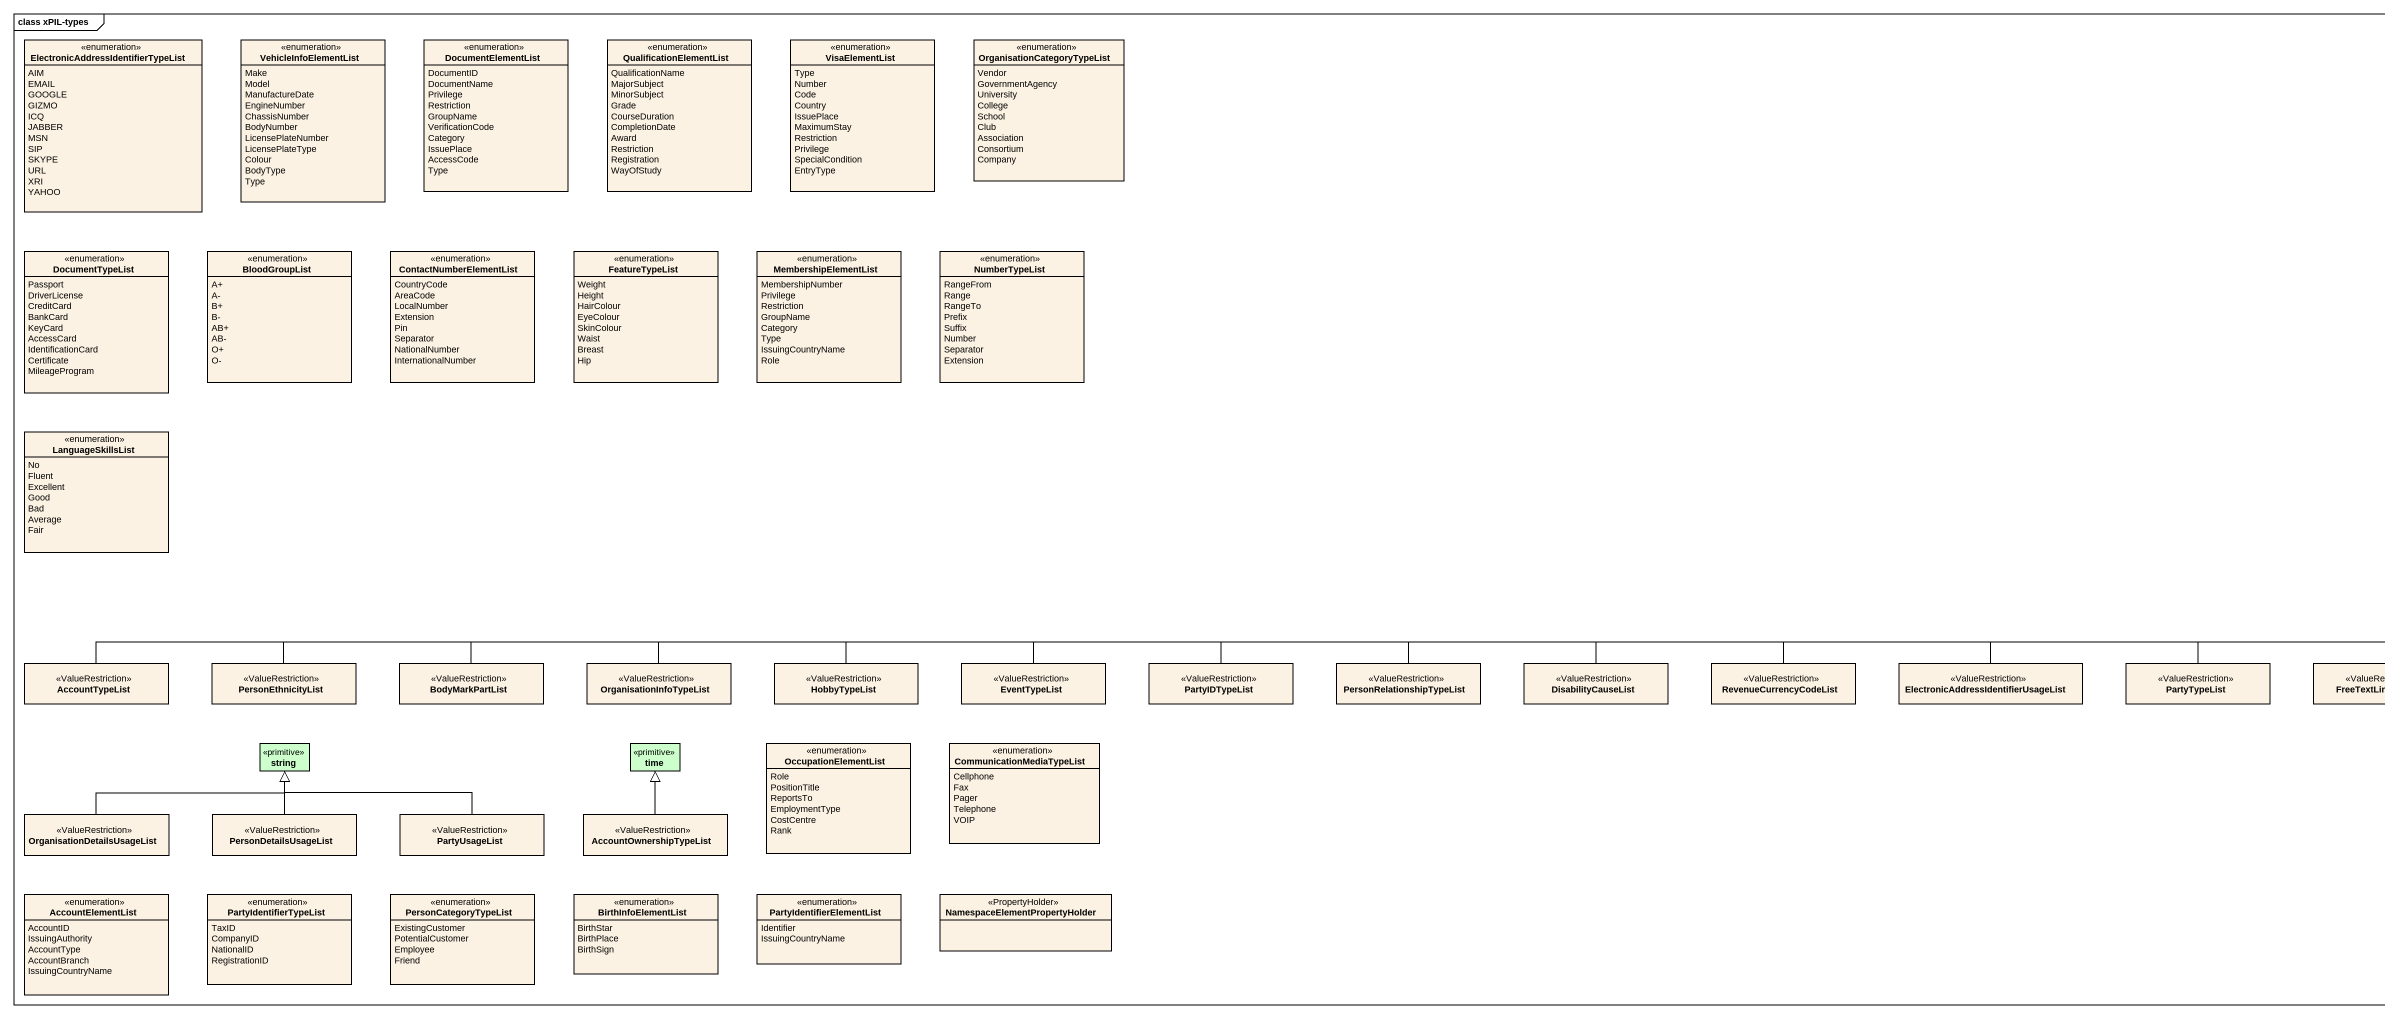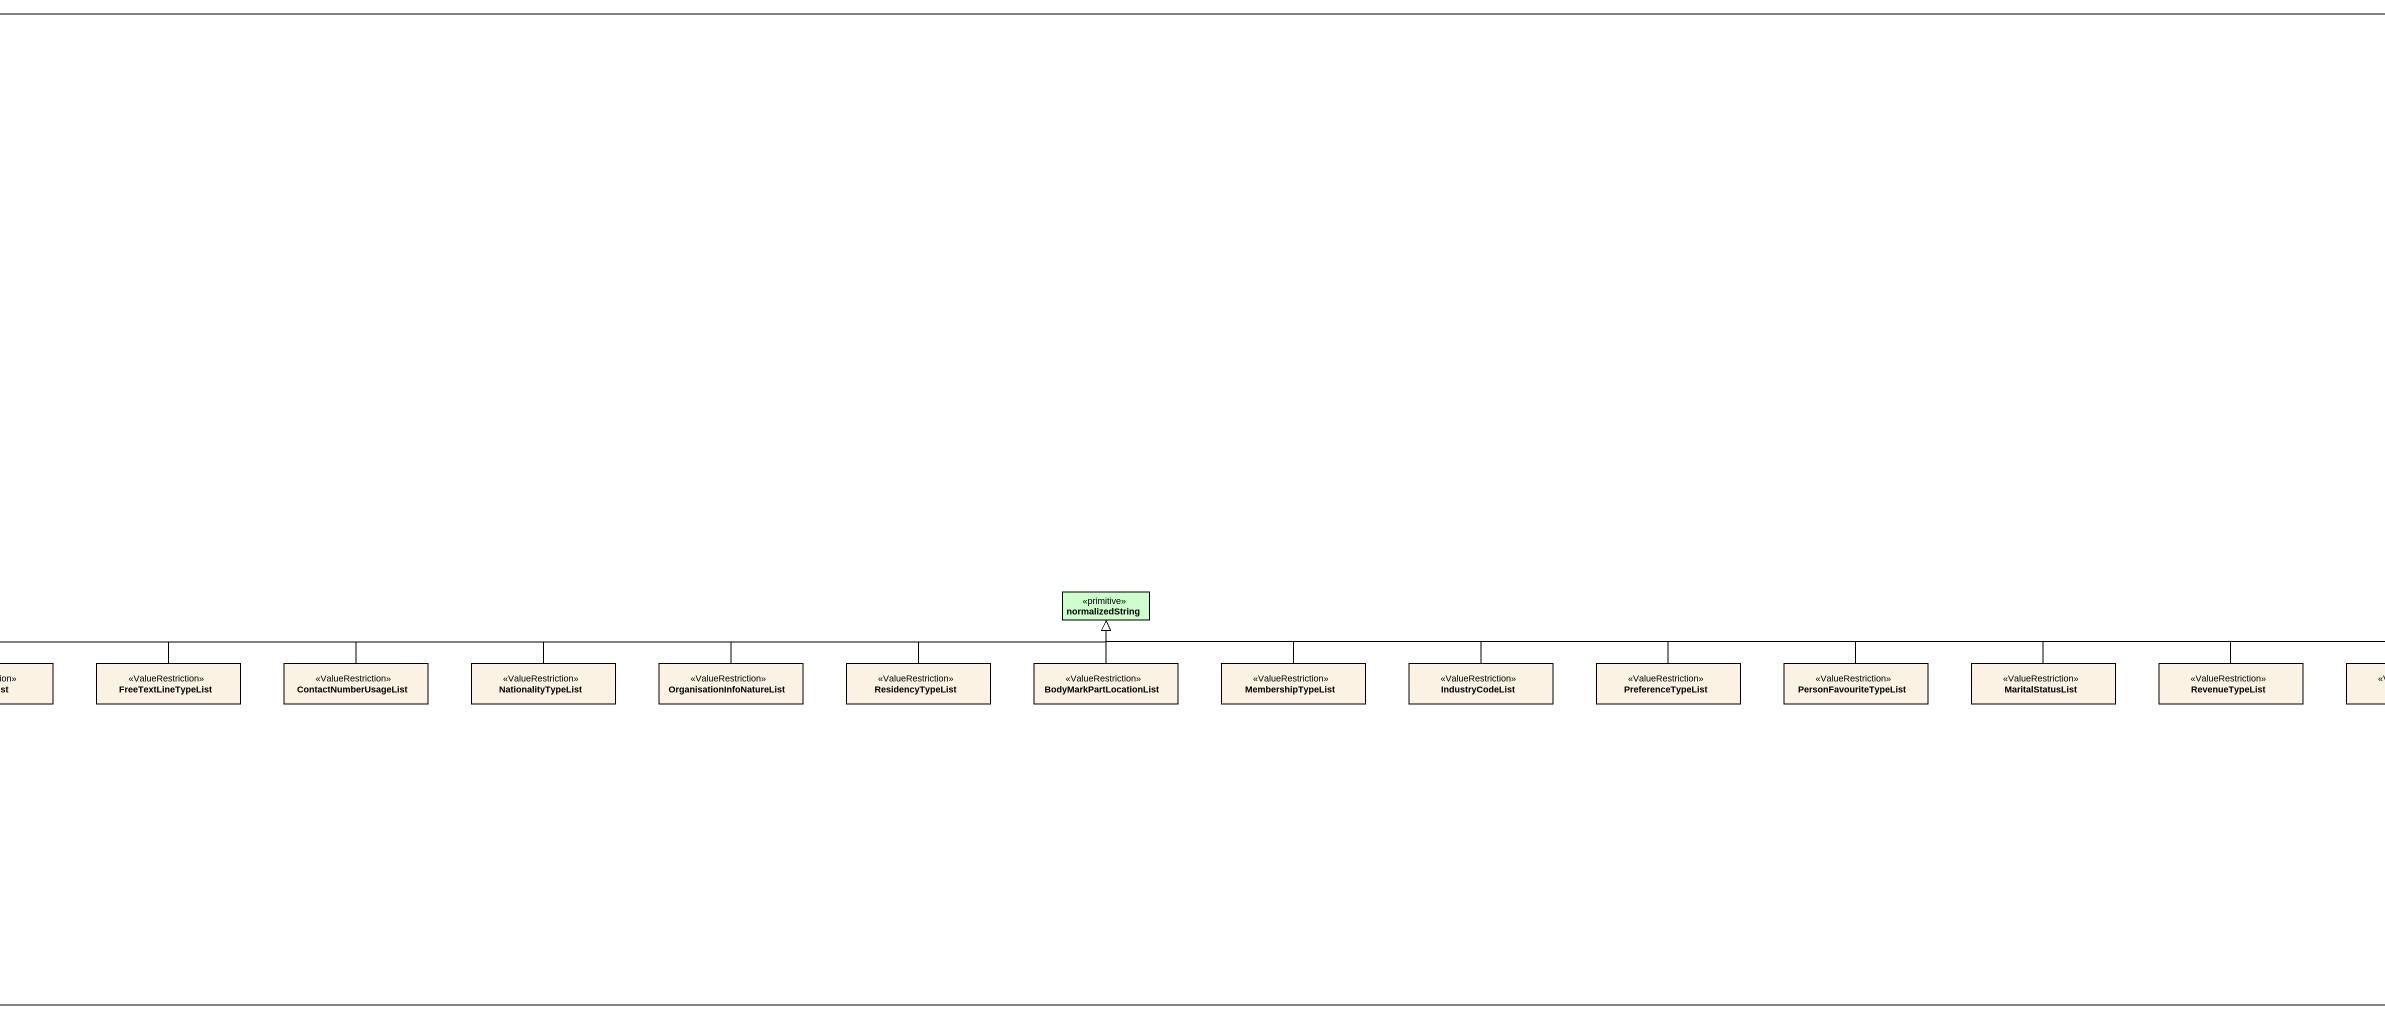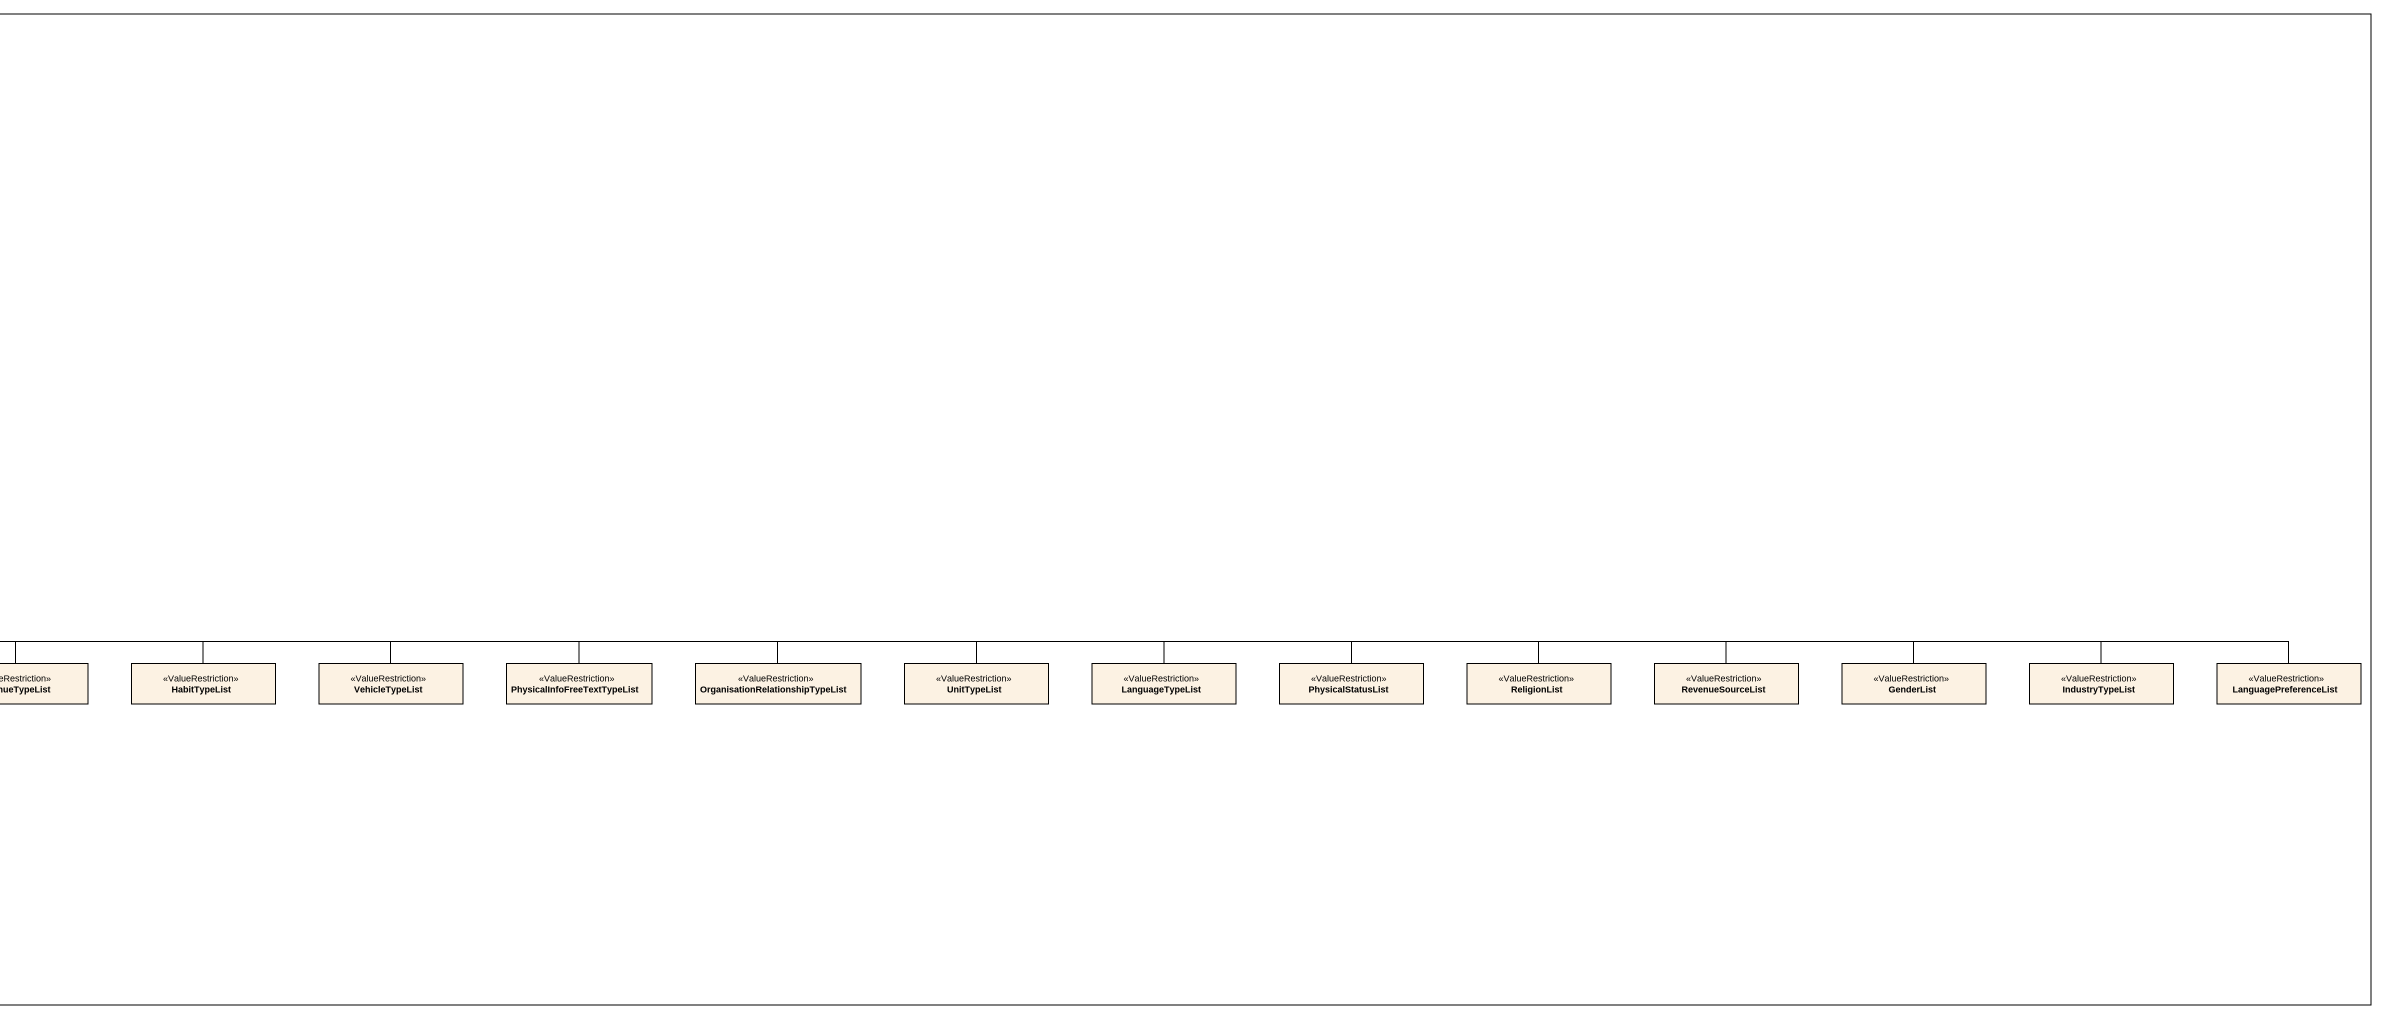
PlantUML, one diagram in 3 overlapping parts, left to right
@startuml
mainframe class xPIL-types
hide circle
hide empty members
enum "ElectronicAddressIdentifierTypeList" as ElectronicAddressIdentifierT {
  AIM
  EMAIL
  GOOGLE
  GIZMO
  ICQ
  JABBER
  MSN
  SIP
  SKYPE
  URL
  XRI
  YAHOO
}
enum VehicleInfoElementList {
  Make
  Model
  ManufactureDate
  EngineNumber
  ChassisNumber
  BodyNumber
  LicensePlateNumber
  LicensePlateType
  Colour
  BodyType
  Type
}
enum DocumentElementList {
  DocumentID
  DocumentName
  Privilege
  Restriction
  GroupName
  VerificationCode
  Category
  IssuePlace
  AccessCode
  Type
}
enum QualificationElementList {
  QualificationName
  MajorSubject
  MinorSubject
  Grade
  CourseDuration
  CompletionDate
  Award
  Restriction
  Registration
  WayOfStudy
}
enum VisaElementList {
  Type
  Number
  Code
  Country
  IssuePlace
  MaximumStay
  Restriction
  Privilege
  SpecialCondition
  EntryType
}
enum OrganisationCategoryTypeList {
  Vendor
  GovernmentAgency
  University
  College
  School
  Club
  Association
  Consortium
  Company
}
enum DocumentTypeList {
  Passport
  DriverLicense
  CreditCard
  BankCard
  KeyCard
  AccessCard
  IdentificationCard
  Certificate
  MileageProgram
}
enum BloodGroupList {
  A+
  A-
  B+
  B-
  AB+
  AB-
  O+
  O-
}
enum ContactNumberElementList {
  CountryCode
  AreaCode
  LocalNumber
  Extension
  Pin
  Separator
  NationalNumber
  InternationalNumber
}
enum FeatureTypeList {
  Weight
  Height
  HairColour
  EyeColour
  SkinColour
  Waist
  Breast
  Hip
}
enum MembershipElementList {
  MembershipNumber
  Privilege
  Restriction
  GroupName
  Category
  Type
  IssuingCountryName
  Role
}
enum NumberTypeList {
  RangeFrom
  Range
  RangeTo
  Prefix
  Suffix
  Number
  Separator
  Extension
}
enum LanguageSkillsList {
  No
  Fluent
  Excellent
  Good
  Bad
  Average
  Fair
}
class normalizedString <<primitive>> #CCFFCC
class AccountTypeList <<ValueRestriction>>
class PersonEthnicityList <<ValueRestriction>>
class BodyMarkPartList <<ValueRestriction>>
class OrganisationInfoTypeList <<ValueRestriction>>
class HobbyTypeList <<ValueRestriction>>
class EventTypeList <<ValueRestriction>>
class PartyIDTypeList <<ValueRestriction>>
class PersonRelationshipTypeList <<ValueRestriction>>
class DisabilityCauseList <<ValueRestriction>>
class RevenueCurrencyCodeList <<ValueRestriction>>
class "ElectronicAddressIdentifierUsageList" as ElectronicAddressIdentifierU <<ValueRestriction>>
class PartyTypeList <<ValueRestriction>>
class FreeTextLineTypeList <<ValueRestriction>>
class ContactNumberUsageList <<ValueRestriction>>
class NationalityTypeList <<ValueRestriction>>
class OrganisationInfoNatureList <<ValueRestriction>>
class ResidencyTypeList <<ValueRestriction>>
class BodyMarkPartLocationList <<ValueRestriction>>
class MembershipTypeList <<ValueRestriction>>
class IndustryCodeList <<ValueRestriction>>
class PreferenceTypeList <<ValueRestriction>>
class PersonFavouriteTypeList <<ValueRestriction>>
class MaritalStatusList <<ValueRestriction>>
class RevenueTypeList <<ValueRestriction>>
class HabitTypeList <<ValueRestriction>>
class VehicleTypeList <<ValueRestriction>>
class PhysicalInfoFreeTextTypeList <<ValueRestriction>>
class "OrganisationRelationshipTypeList" as OrganisationRelationshipType <<ValueRestriction>>
class UnitTypeList <<ValueRestriction>>
class LanguageTypeList <<ValueRestriction>>
class PhysicalStatusList <<ValueRestriction>>
class ReligionList <<ValueRestriction>>
class RevenueSourceList <<ValueRestriction>>
class GenderList <<ValueRestriction>>
class IndustryTypeList <<ValueRestriction>>
class LanguagePreferenceList <<ValueRestriction>>
class string <<primitive>> #CCFFCC
class time <<primitive>> #CCFFCC
enum OccupationElementList {
  Role
  PositionTitle
  ReportsTo
  EmploymentType
  CostCentre
  Rank
}
enum CommunicationMediaTypeList {
  Cellphone
  Fax
  Pager
  Telephone
  VOIP
}
class OrganisationDetailsUsageList <<ValueRestriction>>
class PersonDetailsUsageList <<ValueRestriction>>
class PartyUsageList <<ValueRestriction>>
class AccountOwnershipTypeList <<ValueRestriction>>
enum AccountElementList {
  AccountID
  IssuingAuthority
  AccountType
  AccountBranch
  IssuingCountryName
}
enum PartyIdentifierTypeList {
  TaxID
  CompanyID
  NationalID
  RegistrationID
}
enum PersonCategoryTypeList {
  ExistingCustomer
  PotentialCustomer
  Employee
  Friend
}
enum BirthInfoElementList {
  BirthStar
  BirthPlace
  BirthSign
}
enum PartyIdentifierElementList {
  Identifier
  IssuingCountryName
}
class "NamespaceElementPropertyHolder" as NamespaceElementPropertyHold <<PropertyHolder>>
AccountTypeList -right-|> normalizedString
PersonEthnicityList -right-|> normalizedString
BodyMarkPartList -right-|> normalizedString
OrganisationInfoTypeList -right-|> normalizedString
HobbyTypeList -right-|> normalizedString
EventTypeList -right-|> normalizedString
PartyIDTypeList -right-|> normalizedString
PersonRelationshipTypeList -right-|> normalizedString
DisabilityCauseList -right-|> normalizedString
RevenueCurrencyCodeList -right-|> normalizedString
ElectronicAddressIdentifierU -right-|> normalizedString
PartyTypeList -right-|> normalizedString
FreeTextLineTypeList -right-|> normalizedString
ContactNumberUsageList -right-|> normalizedString
NationalityTypeList -right-|> normalizedString
OrganisationInfoNatureList -right-|> normalizedString
ResidencyTypeList -right-|> normalizedString
BodyMarkPartLocationList -up-|> normalizedString
MembershipTypeList -left-|> normalizedString
IndustryCodeList -left-|> normalizedString
PreferenceTypeList -left-|> normalizedString
PersonFavouriteTypeList -left-|> normalizedString
MaritalStatusList -left-|> normalizedString
RevenueTypeList -left-|> normalizedString
HabitTypeList -left-|> normalizedString
VehicleTypeList -left-|> normalizedString
PhysicalInfoFreeTextTypeList -left-|> normalizedString
OrganisationRelationshipType -left-|> normalizedString
UnitTypeList -left-|> normalizedString
LanguageTypeList -left-|> normalizedString
PhysicalStatusList -left-|> normalizedString
ReligionList -left-|> normalizedString
RevenueSourceList -left-|> normalizedString
GenderList -left-|> normalizedString
IndustryTypeList -left-|> normalizedString
LanguagePreferenceList -left-|> normalizedString
OrganisationDetailsUsageList -right-|> string
PersonDetailsUsageList -up-|> string
PartyUsageList -left-|> string
AccountOwnershipTypeList -up-|> time
@enduml
